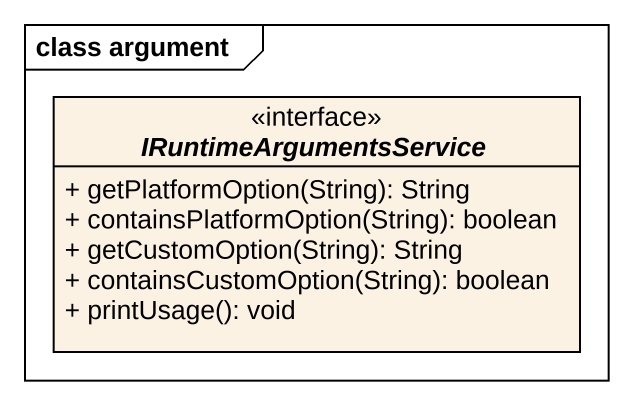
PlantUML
@startuml
mainframe class argument
hide circle
hide empty members
skinparam classAttributeIconSize 0
interface IRuntimeArgumentsService <<interface>> {
  + getPlatformOption(String): String
  + containsPlatformOption(String): boolean
  + getCustomOption(String): String
  + containsCustomOption(String): boolean
  + printUsage(): void
}
@enduml
